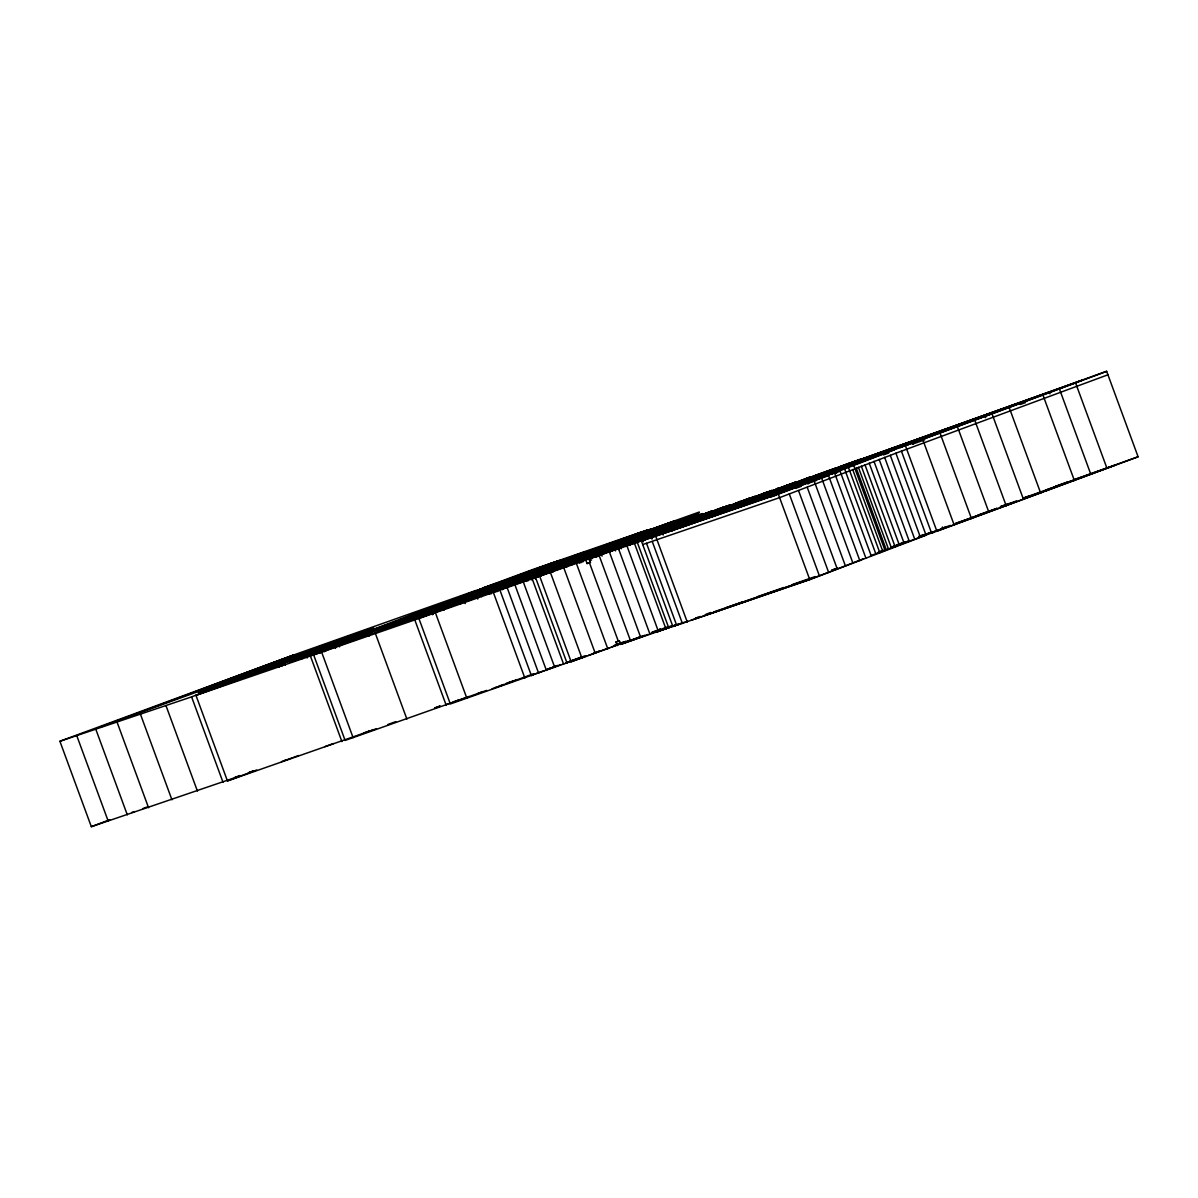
<?xml version="1.0" encoding="UTF-8"?>
<svg xmlns="http://www.w3.org/2000/svg" width="1198" height="1198" viewBox="0 0 1198 1198"><rect width="100%" height="100%" fill="white"/><g stroke="black" fill="none" stroke-linecap="round" stroke-linejoin="round"><path stroke-width="1.5" d="M552.368 562.865L476.415 590.869M532.017 575.429L527.899 576.942L528.543 578.679M692.309 516.638L681.662 520.591M468.328 598.82L469.571 600.348M285.334 665.01L284.705 663.273L281.186 664.516L281.829 666.253M307.197 657.957L306.553 656.219L354.413 638.474M338.69 643.94L350.34 639.582L328.087 647.609L346.626 640.63L347.27 642.368M368.355 634.476L366.843 635.03L368.355 634.476L368.999 636.213M426.323 610.74L460.541 598.042L420.423 612.747L462.293 597.757M426.308 612.253L425.664 610.501L460.346 597.757L450.373 601.126L451.017 602.864M463.791 597.503L463.162 595.765L458.744 597.443L459.388 599.195M466.321 596.933L478.122 592.696L478.766 594.433M521.22 577.556L520.591 575.804L485.894 588.562L539.025 568.676L539.969 571.281M509.899 581.899L544.147 569.17L544.791 570.922M502.471 589.671L501.827 587.933L511.801 584.579L477.118 597.323L477.762 599.06M539.894 572.15L539.25 570.398L521.909 576.538L512.819 580.102L513.463 581.839M521.474 580.102L532.361 576.298L494.564 590.06L495.208 591.797M529.516 574.171L528.004 574.726L529.516 574.171L530.16 575.909M514.841 582.782L516.113 582.108L512.654 583.411L514.841 582.782L515.484 584.534M526.581 576.463L525.937 574.711L593.115 549.897L564.617 560.589M565.082 559.571L563.03 560.275L563.674 562.027M549.747 568.137L565.561 562.536L566.205 564.288M571.281 565.231L570.637 563.479L517.521 583.366L552.203 570.622L552.847 572.359M609.108 544.386L607.656 544.925L609.108 544.386L609.752 546.123M592.621 555.468L591.977 553.716L595.436 552.428L596.08 554.18M580.311 561.023L575.594 562.79L580.311 561.023L580.955 562.775M594.073 554.225L593.429 552.473L612.013 545.404L627.542 539.969L628.186 541.706M613.855 550.107L613.211 548.37L597.682 553.805L578.514 561.113L579.158 562.85M635.165 538.112L634.536 536.36L644.509 533.005L609.812 545.749L662.943 525.877L638.055 535.012L657.657 528.019L658.301 529.756M634.685 541.751L634.042 539.999L599.344 552.742L652.476 532.87L627.602 542.005L647.19 535.012L647.833 536.764M602.115 556.097L601.471 554.36L636.168 541.601L626.195 544.97M657.238 532.122L658.84 531.523L659.484 533.275M675.223 524.559L674.579 522.822L671.045 524.14L671.674 525.892M690.213 516.368L688.146 517.087L688.79 518.824L687.128 519.558L656.219 531.223M667.526 529.681L666.717 527.989L671.329 526.207L683.219 521.819L683.863 523.556M697.955 515.305L678.802 522.613L702.882 513.583L697.955 515.305L698.734 517.401M686.963 524.784L686.319 523.047L696.293 519.692L661.596 532.436L714.727 512.549L689.853 521.699L690.497 523.436M683.07 525.802L682.426 524.065L730.286 506.335L710.684 513.328L711.327 515.065M755.399 498.173L754.755 496.421L701.624 516.308L736.321 503.564L726.332 506.919M739.945 501.498L738.402 502.022L739.945 501.498L740.589 503.235M778.131 491.06L777.487 489.323L742.79 502.067L795.921 482.18L796.565 483.932M776.469 488.844L779.539 487.766L776.469 488.844L777.113 490.581M457.202 599.943L456.198 600.423L488.829 589.266M500.42 587.14L499.776 585.403L517.521 578.739M695.514 515.065L688.88 517.461L695.514 515.065L696.742 518.449M406.182 617.824L428.42 609.722M541.421 572.854L540.792 571.117L539.624 571.626L583.845 556.067L576.373 558.717M590.524 551.484L553.221 565.291L559.631 562.985M587.14 557.28L586.511 555.528L587.904 555.138L588.547 556.875L582.168 559.496L501.034 589.371L527.27 579.233L527.914 580.97M671.509 528.258L589.251 558.867L590.539 562.356L587.065 563.554L585.777 560.065L539.684 576.223L571.146 661.745L641.14 636.467M572.973 557.894L566.849 560.379M662.838 526.656L697.94 513.702L624.982 540.433M419.42 613.241L420.708 612.687M894.621 449.714L814.041 480.683A162.973 1.707 -20.2 0 1 778.326 494.16L641.439 541.092L672.887 626.569L809.773 579.637L926.069 535.192L895.909 453.203L779.599 497.649L642.712 544.581M687.667 517.416L680.15 520.097L693.882 515.02L653.18 530.325L687.667 517.416L688.431 519.498M695.409 514.751L698.868 513.313L699.258 512.04L599.389 547.636L642.922 531.583M647.878 529.756L532.541 569.604A87.035 0.913 -20.2 0 0 483.932 587.604L472.985 592.126M525.697 578.185L580.266 557.684L580.91 559.421M719.833 511.561L716.868 512.744L764.159 495.343M589.251 558.867L652.161 537.108A454.821 4.762 -20.2 0 1 665.384 532.93L785.514 491.195A143.266 1.498 -20.2 0 0 835.934 471.593L902.408 446.644M306.553 656.219L352.407 638.998M425.664 610.501L478.796 590.629L453.907 599.764L454.551 601.516M512.819 580.102L561.667 561.937L562.311 563.674M525.937 574.711L579.068 554.839L554.18 563.973L554.824 565.726M554.974 563.06L547.396 566.1L557.474 562.191L558.118 563.944M502.546 584.444L544.147 569.17M432.328 614.754L431.684 613.017L484.816 593.13L459.942 602.28L460.586 604.017M542.394 570.667L584.01 555.408L584.639 557.16M494.564 590.06L543.907 571.596L544.551 573.333M518.614 580.356L513.433 582.423L522.268 579.008L522.912 580.76M477.118 597.323L530.25 577.436L505.361 586.586L506.005 588.323M631.286 537.138L641.379 533.245L631.286 537.138L631.93 538.89M574.531 562.117L573.887 560.379L582.752 556.83L586.002 555.707L586.646 557.444M593.429 552.473L645.977 532.825L646.62 534.578M579.038 558.567L576.987 559.361L576.343 557.564L599.464 549.223L600.108 550.96M680.105 519.857L672.527 522.897L682.605 519.004M578.514 561.113L631.646 541.226L606.772 550.376L626.359 543.383L627.003 545.12M658.586 533.14L657.942 531.388L669.757 526.656L711.058 511.516L711.702 513.253M601.471 554.36L654.602 534.473L629.729 543.622L630.373 545.36M728.309 505.496L721.87 507.937L729.792 505.092L730.93 508.072M725.958 506.529L722.394 507.952L729.792 505.092M682.426 524.065L735.557 504.178L710.684 513.328M762.168 496.212L761.524 494.46L769.371 491.33L772.096 490.371L772.74 492.123M513.628 680.764L508.566 682.8L516.937 679.566M557.414 665.459L548.969 668.843L557.34 665.609M594.088 653.18L599.225 651.188M641.379 636.452L632.933 639.837L644.644 635.299M406.496 617.629L408.114 616.94L405.493 617.779L422.25 611.594M512.444 577.75L482.899 588.832M575.25 557.714L553.027 565.696L552.323 563.973L509.09 580.236M636.872 536.764L636.228 535.027L583.74 554.689M677.454 520.771L656.04 528.902L689.389 516.862M323.879 648.822L314.385 652.476M421.876 611.579L461.08 596.904M462.473 597.592L469.032 594.927L450.792 601.501M613.93 546.393L620.489 543.727L590.988 554.464M720.941 511.336L662.524 533.275L663.168 535.027M797.853 481.731L809.803 477.118L765.163 494.07L765.807 495.822M497.994 584.819L497.35 583.067L464.21 595.346L478.915 590.195L479.544 591.947L529.561 573.602M431.684 613.017L459.718 602.504L460.361 604.256M446.659 704.514L450.613 702.971M675.402 624.907L656.669 632.005L678.892 624.023M870.377 555.857L874.929 554.075M397.137 621.642L383.854 626.569M703.376 517.776L726.916 508.865M278.415 665.444L266.525 670.056L278.415 665.444L279.059 667.196M501.423 586.661L500.39 583.92L465.708 596.664L518.839 576.792L519.917 580.057M573.887 560.379L586.002 555.707M573.543 564.033L572.899 562.281L538.216 575.04L591.333 555.153L591.977 556.905M658.541 528.812L656.1 529.756L658.541 528.812L659.185 530.564M599.913 551.964L605.155 549.942M657.942 531.388L666.882 527.929M651.188 536.494L650.544 534.742L642.368 537.902L646.306 536.33L646.95 538.082M656.833 535.281L656.19 533.544L621.507 546.288L674.624 526.401L675.268 528.153M642.847 540.013L641.694 540.463L642.847 540.013L643.491 541.766M761.524 494.46L772.096 490.371M781.351 488.619L786.816 486.508L736.815 505.242M592.845 653.674L599.015 651.293M414.688 614.319L472.311 592.755M458.744 597.443L463.162 595.765M492.093 585.358L517.626 575.968L507.353 579.937L515.08 576.852L515.724 578.589M416.47 614.394L388.302 624.892M354.428 638.639L356.54 637.83L349.951 639.792M455.285 600.348L475.621 592.486L476.505 595.286M533.769 570.967L552.323 563.973M513.568 579.083L527.33 573.662L524.305 574.576M538.89 571.476L552.652 566.055L549.612 566.968M617.374 542.11L636.228 535.027M599.494 549.373L613.256 543.952L595.002 550.526M561.308 564.842L571.176 561.038L310.417 656.025L195.963 695.364L227.44 780.931L376.442 728.698M624.862 541.781L637.995 536.509M590.09 555.543L592.905 554.464M606.727 549.148L627.452 541.182L628.231 543.757M586.077 557.444L599.839 552.023L596.814 552.952M686.154 519.438L692.324 517.072L693.253 518.809M565.381 565.785L579.143 560.365L549.642 571.102M647.22 535.162L660.982 529.741L642.727 536.33M626.389 543.533L640.151 538.112L637.111 539.025M690.243 520.321L717.887 509.704M632.319 541.766L683.13 523.286L653.629 534.009M649.346 536.764L663.108 531.358L660.068 532.271M673.815 528.198L723.233 509.435L704.978 516.009M700.755 518.779L704.828 517.371L668.499 530.954M850.34 462.698L828.402 470.934M505.152 683.878L509.39 682.261M546.962 669.383L551.215 667.765M876.412 553.506L880.889 551.799M785.124 487.331L769.88 493.082M240.019 775.945L91.333 826.695L59.9 741.263L294.588 654.647A130.462 1.363 -20.2 0 0 193.567 692.384L99.868 727.216L211.297 686.783A230.001 2.411 -20.2 0 0 217.856 686.05M356.031 636.902L368.61 632.185M695.843 520.786L702.148 518.39M91.333 826.695L109.722 819.717M882.312 551.26L933.871 532.122M400.761 621.388L400.596 619.471M464.33 596.379L487.286 587.499L469.047 594.088M453.188 601.186L449.22 602.684L461.185 598.416M504.373 582.542L535.686 570.577M339.558 646.845L338.914 645.108L330.888 648.118L345.234 643.012M566.1 560.769L534.413 572.629L533.739 570.817L514.137 577.825L514.781 579.562M529.696 574.935L561.383 562.82M497.514 588.098L463.806 600.737M510.363 583.381L496.945 588.443L530.31 576.388M569.544 561.173L626.674 539.714M475.067 596.589L503.34 586.316L503.984 588.068M615.667 545.24L648.043 532.885M614.125 546.438L581.599 558.612M692.609 517.072L644.015 535.042M693.118 518.18L711.058 511.516M585.777 560.065L649.331 536.614L629.729 543.622M740.304 502.187L766.645 492.273L745.036 500.479L757.016 496.212M796.88 482.21L771.647 491.659L772.276 493.411M850.041 463.102L854.803 461.305M587.065 563.554L590.24 562.356L588.967 558.867M281.515 761.643L285.483 760.146M453.488 701.893L458.16 700.141M492.079 688.805L496.047 687.308M498.922 686.229L503.594 684.477M617.24 645.587L615.937 642.053L619.126 640.855L620.414 644.344M535.132 673.86L532.481 674.848L544.446 670.595M579.113 658.526L450.343 703.975L418.896 618.497L535.596 577.631L623.02 545.195L621.582 545.584M580.566 657.987L583.441 656.893L566.04 662.898L584.938 655.83M810.971 578.919L816.961 576.672A143.266 1.498 -20.2 0 0 859.685 560.26M227.934 682.695L191.59 696.877L59.9 741.263M195.963 695.364L332.475 645.692L328.132 647.279M349.981 639.178L386.085 625.82M529.276 572.135L585.013 551.859L553.431 563.509L557.474 562.191M468.418 596.319L472.446 594.807L473.09 596.559M472.806 596.439L472.162 594.702L490.252 588.158L490.895 589.895M509.629 581.599L414.808 615.218L475.876 594.118M524.739 575.744L514.197 579.518M552.053 567.597L551.409 565.845L533.26 572.419L539.25 570.398M570.473 561.068L573.677 559.87M486.613 690.392L345.114 740.424L313.666 654.932L414.808 619.905L493.142 590.794M499.716 588.248L497.664 589.042L498.308 590.794M521.954 581.794L521.325 580.042L518.3 581.06L530.025 576.792L530.669 578.529M530.804 576.612L545.509 571.311L530.804 576.612L531.448 578.364M530.025 576.792L521.834 579.712L543.907 571.596M587.904 555.138L590.884 554.015L586.511 555.528M591.977 553.716L595.436 552.428M600.797 550.421L611.684 546.617L600.797 550.421L601.411 552.173M613.436 545.689L610.141 546.932L624.847 541.631L613.436 545.689L614.08 547.441M626.898 542.634L626.269 540.897L627.333 540.493L630.118 539.474L630.762 541.226M671.045 524.14L674.579 522.822M690.797 517.012L679.7 520.905L690.797 517.012L691.441 518.764M547.022 570.802L550.87 569.394L547.022 570.802L547.576 572.33M597.607 552.892L601.98 551.26M683.294 523.751L682.65 521.999L689.06 519.633L689.704 521.37M582.827 562.072L582.198 560.32L593.684 556.022L609.243 550.466L609.887 552.218M650.544 534.742L642.218 537.737L680.269 523.511M647.1 537.902L646.456 536.15L674.324 525.847L690.228 520.172L690.857 521.924M744.228 502.516L785.439 487.212L786.083 488.949M860.134 459.253L821.663 473.539L822.307 475.277M844.964 465.004L1083.262 379.826A331.382 3.474 -20.2 0 1 911.588 443.305L900.147 447.693M1075.564 382.926L1106.653 371.305L1138.1 456.782L936.896 531.253L905.448 445.776L1075.564 382.926L1107.012 468.403M1107.94 374.794L895.909 453.203M227.44 780.931L256.701 769.985M618.662 643.925L613.646 645.797L625.805 641.544M571.146 661.745L586.601 656.1M615.937 642.053L619.411 640.855L620.714 644.389L683.624 622.586A454.821 4.762 -20.2 0 1 687.652 621.268M292.567 658.316L338.854 640.63L221.091 683.893L248.016 674.369M348.648 638.669L475.92 590.434L296.939 653.823L195.454 691.785L205.742 688.745M490.252 588.158L475.696 593.339L500.584 584.205L458.969 599.464L459.613 601.216M569.32 558.298L576.313 555.692M623.274 541.556L622.631 539.804L569.499 559.691L604.196 546.947L604.84 548.684M612.897 543.263L619.875 540.672M605.394 548.819L604.75 547.067L551.619 566.954L586.316 554.21L586.96 555.947L606.712 548.998L558.867 566.729L611.998 546.857L612.627 548.594M653.195 529.336L669.637 523.212L658.391 527.36M636.243 536.285L654.482 529.711L611.609 545.974L620.953 542.529M536.959 574.037L605.095 549.178M520.501 580.895L558.657 566.19M701.324 514.975L712.376 510.857L690.063 519.123M600.692 553.191L648.043 535.177L648.687 536.929M684.986 523.646L684.343 521.894L670.416 527.045M745.006 499.88L749.154 498.338L733.745 504.029M644.868 537.932L707.359 514.331M796.131 483.917L795.487 482.18L774.911 489.802M695.454 522.328L694.81 520.591L648.313 537.812L703.316 517.461L700.291 518.375M775.54 492.363L774.896 490.611L721.78 510.498L756.462 497.754L746.489 501.108M839.618 466.995L848.064 463.955M692.758 522.073L671.704 529.89M577.062 658.66L581.599 656.968M625.491 641.843L630.028 640.166M667.091 627.438L671.614 625.76M277.217 663.707L308.874 651.637L231.139 680.164L234.868 679.026M398.679 620.998L414.508 614.963L409.941 616.476M343.332 641.634L353.68 637.89M618.063 541.286L651.472 528.932L613.286 542.859L648.043 529.995L630.433 536.404M841.984 466.217L748.316 501.093M705.847 614.319L710.773 612.492M511.786 577.885L555.303 561.847M518.015 576.283L533.035 570.637M439.531 605.649L453.757 600.318M497.829 584.399L513.987 578.364M558.058 562.446L572.869 556.875M493.801 586.481L458.265 599.569M542.799 568.676L554.03 564.528M540.672 569.544L608.284 544.88M601.636 547.426L674.534 520.965L642.967 532.601L672.617 521.909L653.614 528.917L665.249 524.724M523.152 576.792L539.879 570.533M641.933 533.484L659.694 526.91M563 563.015L579.727 556.771M670.401 524.739L684.208 519.573M509.24 585.058L525.757 578.859M649.66 533.08L679.176 522.343L628.351 540.837M570.338 562.761L586.96 556.546M631.466 540.478L645.647 535.162M627.452 542.559L599.539 552.907M610.636 548.849L667.69 527.255M589.431 557.34L606.622 550.93M718.486 510.258L729.717 506.125M714.562 511.786L744.063 501.064L693.717 520.157M778.4 488.425L789.632 484.277M633.607 542.08L649.601 536.105M753.901 498.233L770.898 491.884M689.704 522.253L645.108 538.441M828.402 471.143L814.326 476.115L819.612 474.288M829.241 470.934L835.68 468.553M525.428 676.75L533.454 673.8M565.83 662.794L575.459 659.244M611.339 647.085L619.366 644.135M649.81 633.832L661.041 629.699M695.783 618.093L700.201 616.461M251.4 673.006L280.362 662.06L232.921 679.536L251.879 673.036M497.35 583.067L472.461 592.216L492.064 585.208L492.707 586.96M280.482 662.838L215.745 685.9L344.2 638.624L257.091 671.09M515.454 576.612L560.634 560.275L527.21 572.644L536.539 569.439L537.183 571.176M514.137 577.825L539.025 568.676M304.022 655.306L251.625 674.534L336.533 644.135M372.653 630.777L379.496 628.261M518.839 576.792L490.416 587.275L500.39 583.92M561.667 561.937L536.794 571.072L551.409 565.845M352.631 638.923L334.811 645.482L359.445 637.007L290.081 662.224L333.823 645.632M622.631 539.804L594.223 550.301L604.196 546.947M604.75 547.067L579.877 556.216L599.464 549.223M584.01 555.408L559.122 564.558L592.501 552.293L589.476 553.206M492.932 588.997L497.904 587.17M645.977 532.825L621.103 541.975L640.705 534.982L641.349 536.719M626.269 540.897L630.118 539.474M587.11 555.992L611.998 546.857M671.314 527.21L670.67 525.473L645.797 534.608L665.384 527.614L666.028 529.366M591.333 555.153L566.459 564.303L586.062 557.295L586.706 559.047M686.828 522.403L686.184 520.651L693.552 517.955L694.9 521.07M570.637 563.479L542.23 573.977L552.203 570.622M680.12 523.676L695.499 518.03L696.472 520.621M754.755 496.421L712.436 511.786M600.018 553.656L614.529 548.325L615.517 550.915M674.624 526.401L649.75 535.551L669.353 528.558M795.921 482.18L771.048 491.33L790.65 484.336L791.279 486.074M774.896 490.611L731.529 506.365L732.173 508.102M694.81 520.591L669.937 529.726L689.539 522.732L685.915 524.245L688.551 523.346M434.739 707.928L439.966 705.996M434.739 708.123L439.966 706.191M617.015 644.344L622.196 642.442M277.232 663.977L236.395 678.772M506.904 580.356L524.784 573.692M557.1 562.236L583.082 552.817M442.526 604.466L409.177 616.521M564.258 560.065L536.749 570.203M563.03 560.275L639.972 532.601M327.578 648.013L344.949 641.559M512.04 580.85L528.647 574.666M586.376 553.641L562.431 562.446M637.036 535.177L648.163 531.103M659.289 528.812L672.962 523.721M468.418 598.925L415.197 619.022L453.039 605.604M670.67 525.473L617.539 545.345L652.236 532.601L652.88 534.353M498.128 589.116L514.526 583.007M575.729 560.694L549.028 570.518M634.416 539.31L527.27 579.233M695.499 518.03L666.537 528.588L670.236 527.255M578.335 561.398L599.928 553.566M648.118 535.94L711.387 512.175L712.016 513.912M614.529 548.325L585.567 558.867L589.611 557.429L590.24 559.181M627.243 544.311L638.369 540.238M724.476 509.869L738.642 504.463M387.823 724.535L395.759 721.63M515.904 680.239L523.84 677.334M556.291 666.283L561.068 664.546M609.737 647.684L588.338 655.471M655.546 631.091L660.308 629.354M648.223 634.416L620.714 644.389M683.249 622.541L675.043 625.536L678.742 624.308M245.59 675.118L313.322 649.915L226.692 681.887L242.266 676.511M143.056 808.47L147.968 806.688M1043.159 491.914A331.382 3.474 -20.2 0 1 943.036 528.782L931.61 533.17L901.435 451.182M492.064 585.208L468.927 593.564L478.915 590.195M513.657 577.75L469.406 594.567L472.671 593.414M533.739 570.817L510.603 579.173L520.591 575.804M450.373 601.126L473.51 592.77M553.132 564.123L530.909 572.105M491.629 586.586L475.456 592.531M409.342 616.596L214.622 687.278A234.613 2.456 -20.2 0 1 207.149 688.311M531.672 572.749L509.45 580.731M586.121 552.862L571.686 558.028M620.624 541.241L657.657 528.019M557.37 564.977L535.132 572.958M551.889 567.088L541.691 570.772L542.335 572.524M640.705 534.982L617.569 543.323L627.542 539.969M649.091 532.511L661.85 527.794M561.922 566.429L561.293 564.692L558.238 565.785L558.882 567.538M689.749 518.449L696.981 515.829L679.536 521.999M504.388 585.942L514.601 582.243M579.877 558.523L568.616 562.596L569.26 564.348M684.672 520.995L662.449 528.977M564.602 564.767L542.38 572.749L568.616 562.596M668.754 526.88L678.952 523.182M503.4 587.065L460.631 603.328L538.741 574.321L535.716 575.235M586.062 557.295L562.925 565.651L572.899 562.281M647.19 535.012L624.068 543.353L634.042 539.999M501.827 587.933L524.964 579.592L505.361 586.586M543.952 573.063L521.729 581.045L547.965 570.907M589.326 556.606L605.095 550.781M659.304 531.103L648.043 535.177M690.228 520.172L669.727 527.569L670.371 529.306M626.359 543.383L603.238 551.724L613.211 548.37M753.602 497.559L767.274 492.498M790.65 484.336L767.514 492.678L777.487 489.323M584.265 559.137L568.451 564.842L576.597 562.027M609.243 550.466L589.191 557.699L589.835 559.451M688.176 522.088L665.953 530.07M672.407 527.914L682.62 524.23M686.319 523.047L709.456 514.706L710.085 516.443M727.515 508.521L705.293 516.503L731.529 506.365M652.506 535.955L662.704 532.256M647.429 538.486L625.206 546.468L651.442 536.33L652.086 538.067M293.48 757.376L298.616 755.519M460.332 699.632L468.882 696.532M505.751 683.923L514.301 680.823M546.153 669.967L554.704 666.867M620.639 643.176L625.656 641.364M651.877 632.319L656.998 630.462M667.556 626.868L652.086 632.529M503.4 581.479L491.435 585.732M453.907 599.764L481.371 590.3M554.18 563.973L573.782 556.98M626.779 538.89L614.799 543.158M605.289 547.501L593.324 551.769M642.038 534.877L635.524 537.183L661.775 527.045M651.577 531.508L631.496 538.681M323.565 649.361L311.6 653.614M559.361 565.381L561.293 564.692M633.757 538.771L621.792 543.023M563.225 564.363L556.426 566.774M686.184 520.651L689.06 519.633M613.017 547.097L601.052 551.365M440.16 609.183L447.034 606.727M459.942 602.28L479.544 595.286L456.408 603.627L459.718 602.504M594.822 554.494L582.857 558.762M697.101 518.06L685.136 522.313M845.384 466.995L844.74 465.243L1049.403 392.09L1050.032 393.828M1018.105 403.711L830.229 470.754L985.011 415.961L985.655 417.698M637.845 539.654L611.339 549.223L611.983 550.975M738.268 503.819L726.302 508.072L752.554 497.934L753.198 499.671M689.853 521.699L709.456 514.706M616.985 548.025L605.02 552.293M1020.307 404.46L1025.548 402.588M284.78 760.49L291.743 758.005M324.823 746.654L333.523 743.539M367.382 731.918L372.608 730.061M449.924 703.376L458.624 700.261M1000.39 506.724L1016.189 501.093M1080.851 477.568L1023.122 498.203L1028.408 496.257M495.343 687.652L504.044 684.552M844.74 465.243L1106.653 371.305M985.011 415.961L799.979 482.21L912.591 442.586L913.235 444.323M912.591 442.586L751.7 500.42L831.741 472.581L832.385 474.318M883.345 454.941L888.631 453.069M912.547 444.144L924.781 439.801M1000.525 506.589L1009.27 503.474M1023.287 498.503L1049.553 489.188M1055.333 486.313L1067.673 481.91M1074.711 479.395L1138.1 456.782M1045.884 490.027L1114.709 465.303A331.382 3.474 -20.2 0 1 1044.911 491.255M977.972 515.14L997.215 508.281L955.51 523.481L980.084 514.826M918.866 536.584L931.116 532.241M950.343 525.398L941.598 528.498L946.749 526.581M896.583 544.91L905.374 541.796M919.435 536.794L944.054 528.063L919.405 536.734M281.186 664.516L284.705 663.273M831.667 474.109L840.487 470.994M918.671 536.494L923.943 534.637M878.344 552.233L883.63 550.361L878.374 552.188M831.741 472.581L734.883 506.754L815.628 478.766L816.272 480.503L807.542 483.588M815.628 478.766L717.737 513.193L807.482 482.18L808.126 483.932M816.542 479.919L828.866 475.561M131.705 812.514L134.461 811.555M400.117 619.651L401.51 619.156M791.818 483.468L795.487 482.18M457.277 601.082L405.733 619.096L518.944 579.562L468.718 596.918M548.774 571.416L548.13 569.679L538.112 573.183L538.756 574.935M641.454 537.408L684.343 521.894M677.709 526.91L677.065 525.158L662.928 530.115L663.557 531.852M301.207 657.313L298.616 658.211L301.207 657.313L301.851 659.05M351.643 639.777L354.908 638.624M621.807 545.33L624.173 544.491M562.027 567.118L563.779 566.504L534.593 577.421L551.993 571.416L540.822 575.624L543.458 574.696M582.198 560.32L596.095 555.453L596.724 557.205M807.482 482.18L682.501 526.401L774.657 494.894L672.692 530.01A465.962 4.882 -20.2 0 0 662.524 533.275M771.212 496.856L776.484 495.014M795.831 488.245L801.103 486.388M589.611 560.619L591.617 559.915M726.168 607.611L741.876 602.13M757.585 596.649L783.777 587.514M792.507 584.474L815.194 576.552M483.932 587.604L494.894 583.815M666.537 524.559L670.311 523.241M554.18 562.401L557.19 561.353L522.433 574.201L525.428 573.168M646.92 531.328L648.987 530.609L646.92 531.328L647.564 533.065M499.776 585.403L533.514 573.737L527.24 575.909M568.466 561.667L580.266 557.684M488.604 589.476L570.652 561.128M585.867 558.822L579.158 561.143L579.802 562.895M338.914 645.108L327.608 649.016L372.308 632.679L350.714 639.073L360.538 635.449L416.47 617.344L408.608 619.411M650.394 537.408L655.8 535.536L643.566 540.013L647.279 538.786M234.898 777.322L240.004 775.555M478.032 693.328L482.869 691.65M363.937 732.906L368.789 731.229M706.655 614.724L806.104 580.371L713.948 611.879M809.474 579.488L696.832 618.408A454.821 4.762 -20.2 0 0 691.201 620.13M433.871 609.842L393.753 623.559L405.358 620.504L472.566 596.619L442.466 606.742M576.343 557.564L586.316 554.21M642.263 535.97L652.236 532.601M565.561 562.536L555.587 565.905L578.724 557.549L579.368 559.301M663.947 529.606L663.003 529.935L665.639 528.977L666.283 530.729M668.035 528.198L677.065 525.158M472.162 594.702L478.122 592.696M542.529 571.566L548.13 569.679M646.216 536.899L656.19 533.544M587.215 558.448L596.095 555.453M399.368 622.75L369.493 632.035L551.439 568.032L401.54 623.08L387.882 627.153M704.139 615.487L704.978 615.233M522.852 574.156L525.083 573.393L525.727 575.13M619.576 541.616L574.261 558.867L574.905 560.604M579.263 555.558L579.907 557.295M540.792 571.117L541.271 572.899M417.174 613.795L417.803 615.562M1059.421 388.931L1090.869 474.408M1042.949 395.07L1074.396 480.533M1009.21 407.575L1040.658 493.052M992.049 413.924L1023.496 499.401M974.768 420.303L1006.215 505.781M957.412 426.698L988.859 512.175M940.026 433.092L971.473 518.569M922.7 439.456L954.147 524.934M942.392 527.03L943.036 528.782M890.264 455.285L920.423 537.273M884.633 457.351L914.793 539.34M879.152 459.388L909.327 541.376M873.971 461.32L904.146 543.308M869.194 463.117L899.369 545.105M864.941 464.719L895.101 546.707M861.302 466.112L891.477 548.1M858.382 467.25L888.557 549.238M856.241 468.089L886.4 550.077M853.65 465.153L885.097 550.631M852.721 469.586L882.881 551.574M848.394 467.34L879.856 552.817M844.56 468.882L876.008 554.36M839.918 470.724L871.365 556.201M835.934 471.593L836.578 473.33M834.512 472.821L865.959 558.298M828.387 475.202L859.835 560.679M821.543 477.822L852.991 563.3M814.041 480.683L845.503 566.16M807.212 487.257L837.372 569.245M798.512 490.536L828.687 572.524M789.302 494.01L819.462 575.998M778.7 488.215L779.344 489.952M778.326 494.16L809.773 579.637M763.036 494.19L763.68 495.927M761.958 494.759L762.602 496.511M756.193 496.885L757.106 499.491M749.02 498.982L749.649 500.734M742.79 502.291L743.434 504.029M742.026 502.621L742.67 504.358M736.456 503.684L737.099 505.421M732.592 505.99L733.236 507.727M726.153 506.23L726.782 507.967M718.8 510.049L719.444 511.801M715.625 512.055L716.269 513.792M715.026 511.127L715.655 512.864M711.971 511.007L712.615 512.759M701.594 516.757L702.238 518.494M698.808 516.009L699.452 517.761M695.798 514.601L696.442 516.353M695.724 520.082L696.367 521.819M693.342 515.245L694.106 517.326M692.189 517.431L692.968 519.528M689.105 520.816L689.749 522.568M683.714 519.408L684.358 521.145M684.223 521.444L684.852 523.182M683.504 520.501L684.148 522.238M680.764 525.128L681.407 526.865M677.888 523.811L678.532 525.563M677.095 524.08L677.619 525.892M675.268 522.058L676.031 524.14M675.537 525.907L676.181 527.644M671.569 524.964L672.557 527.794M671.329 526.207L671.973 527.959M671.988 529.067L672.632 530.804M669.757 526.656L670.401 528.408M669.922 528.573L670.566 530.325M667.241 527.794L667.885 529.531M661.955 532.451L661.326 530.714L656.504 532.511L657.148 534.263M658.541 531.433L659.185 533.185M655.501 533.979L656.145 535.716M655.785 536.494L687.233 621.957M653.374 532.361L654.018 534.113M652.416 533.934L653.06 535.671M651.368 537.378L651.997 539.115M652.251 541.481L682.411 623.469M646.875 532.331L647.519 534.068M645.423 535.91L646.066 537.647M646.516 543.323L676.675 625.311M637.351 542.499L668.813 628.022M634.895 541.107L635.539 542.844M634.506 543.428L665.968 628.965M632.544 540.732L633.188 542.469M631.9 543.892L631.256 542.155L608.988 550.795L640.735 637.486M628.98 538.441L629.609 540.193M659.978 628.71L660.622 630.462M627.333 540.493L627.962 542.245M626.973 545.944L658.436 631.466M621.642 541.017L622.825 544.057M620.639 547.052L621.283 548.789M618.512 545.434L619.156 547.187M618.647 548.1L619.291 549.837M618.542 548.789L650.02 634.311M616.027 544.446L616.671 546.183M612.013 545.404L612.657 547.142M610.022 546.453L610.785 548.669M608.599 544.656L609.243 546.408M606.248 547.531L606.892 549.268M605.649 546.573L606.293 548.31M604.676 547.98L605.319 549.717M599.12 555.453L630.597 640.975M597.682 553.805L598.326 555.543M594.043 552.248L594.687 553.985M594.163 553.102L594.807 554.854M591.917 555.932L592.561 557.669M589.76 551.799L590.404 553.551M590.344 556.381L590.988 558.118M589.431 562.731L618.318 641.23M582.498 553.551L583.141 555.303M579.997 557.789L580.641 559.541M577.975 558.957L578.619 560.709M576.358 563.345L607.82 648.867M574.95 559.975L575.594 561.727M571.865 559.077L572.509 560.814M571.551 562.985L572.195 564.722M565.995 565.621L566.639 567.373M562.566 561.428L563.21 563.165M563.779 567.747L595.241 653.269M558.463 567.148L559.107 568.9M554.659 564.752L555.303 566.504M551.125 567.403L551.769 569.155M551.604 569.859L552.248 571.596M550.406 572.449L581.884 657.972M547.606 570.068L548.25 571.82M545.09 567.418L545.734 569.155M545.045 568.676L545.689 570.413M543.113 568.466L543.757 570.203M542.844 571.985L543.488 573.737M536.27 569.529L537.438 572.824M537.767 575.474L538.411 577.226M535.596 577.631L567.043 663.108M534.697 577.107L535.341 578.859M532.212 578.829L563.659 664.306M531.148 576.942L531.792 578.679M530.909 578.185L531.553 579.922M528.962 574.456L529.606 576.208M527.704 574.501L528.647 576.478M526.731 578.02L527.36 579.772M525.697 579.547L526.341 581.3M523.331 582.003L554.779 667.481M519.737 576.283L520.381 578.02M517.386 581.524L518.03 583.261M514.975 584.968L546.438 670.446M512.744 583.141L513.388 584.894M509.015 581.419L509.659 583.156M506.14 580.671L506.784 582.423M506.979 585.268L507.623 587.02M505.047 581.255L505.691 582.992M507.188 587.739L538.636 673.216M502.846 584.325L503.489 586.062M501.483 583.696L502.127 585.448M499.985 590.27L531.448 675.747M496.272 590.015L496.915 591.752M493.411 592.576L524.859 678.053M490.521 592.141L491.15 593.879M488.784 588.697L489.428 590.449M488.949 592.591L489.578 594.328M485.954 588.787L486.598 590.524M485.714 592.636L486.358 594.373M479.694 590.12L480.338 591.872M481.057 594.972L481.701 596.709M479.095 591.483L479.739 593.235M471.084 592.651L471.713 594.403M467.699 596.2L468.343 597.952M468.718 598.715L469.361 600.468M464.599 601.83L465.243 603.582M444.817 603.193L445.461 604.945M442.841 604.256L443.485 605.993M443.515 608.284L444.159 610.022M439.067 605.319L439.696 607.072M437.495 605.769L438.124 607.521M435.413 612.762L466.861 698.239M432.628 612.642L433.272 614.394M426.563 610.621L427.207 612.358M414.808 619.905L446.255 705.397M375.423 633.562L406.886 719.07M345.264 641.349L345.893 643.101M341.475 642.428L342.119 644.165M336.533 644.225L337.177 645.962M334.856 646.635L335.5 648.373M325.721 648.912L326.365 650.649M323.745 649.96L324.373 651.697M321.648 652.176L353.111 737.669M319.956 651.038L320.6 652.775M310.417 656.025L341.909 741.607M191.59 696.877L223.023 782.309M165.983 705.637L197.415 791.069M140.495 714.352L171.928 799.785M117.119 722.289L148.552 807.722M95.87 729.417L127.302 814.85M76.792 735.752L108.224 821.184M863.623 558.672A143.266 1.498 -20.2 0 1 860.778 559.825M695.289 618.318A465.962 4.882 -20.2 0 1 697.79 617.509M819.462 473.809L803.139 479.979L834.991 468.373L819.462 473.809M718.995 508.641L711.507 511.636L723.891 506.994L718.995 508.641M565.112 566.714L561.398 568.196L569.11 565.216L565.112 566.714M542.499 569.305L540.253 570.143L546.468 567.972L542.499 569.305M623.245 541.915L621.028 542.709L623.245 541.915M253.602 770.868L248.51 772.77L253.602 770.868M446.899 603.537L443.335 604.87L449.624 602.699L446.899 603.537M1016.458 501.438L1000.719 507.039L1016.458 501.438M909.896 540.597L890.638 547.426L909.896 540.597M837.177 568.271L831.906 570.128L837.177 568.271M240.079 677.739A87.888 0.913 -20.2 0 0 372.458 628.411A87.888 0.913 -20.2 0 0 259.711 668.828A87.888 0.913 -20.2 0 0 240.079 677.739M239.046 678.053A83.785 0.884 -20.2 0 0 367.906 630.118A83.785 0.884 -20.2 0 0 265.282 666.807A83.785 0.884 -20.2 0 0 239.046 678.053"/></g></svg>
